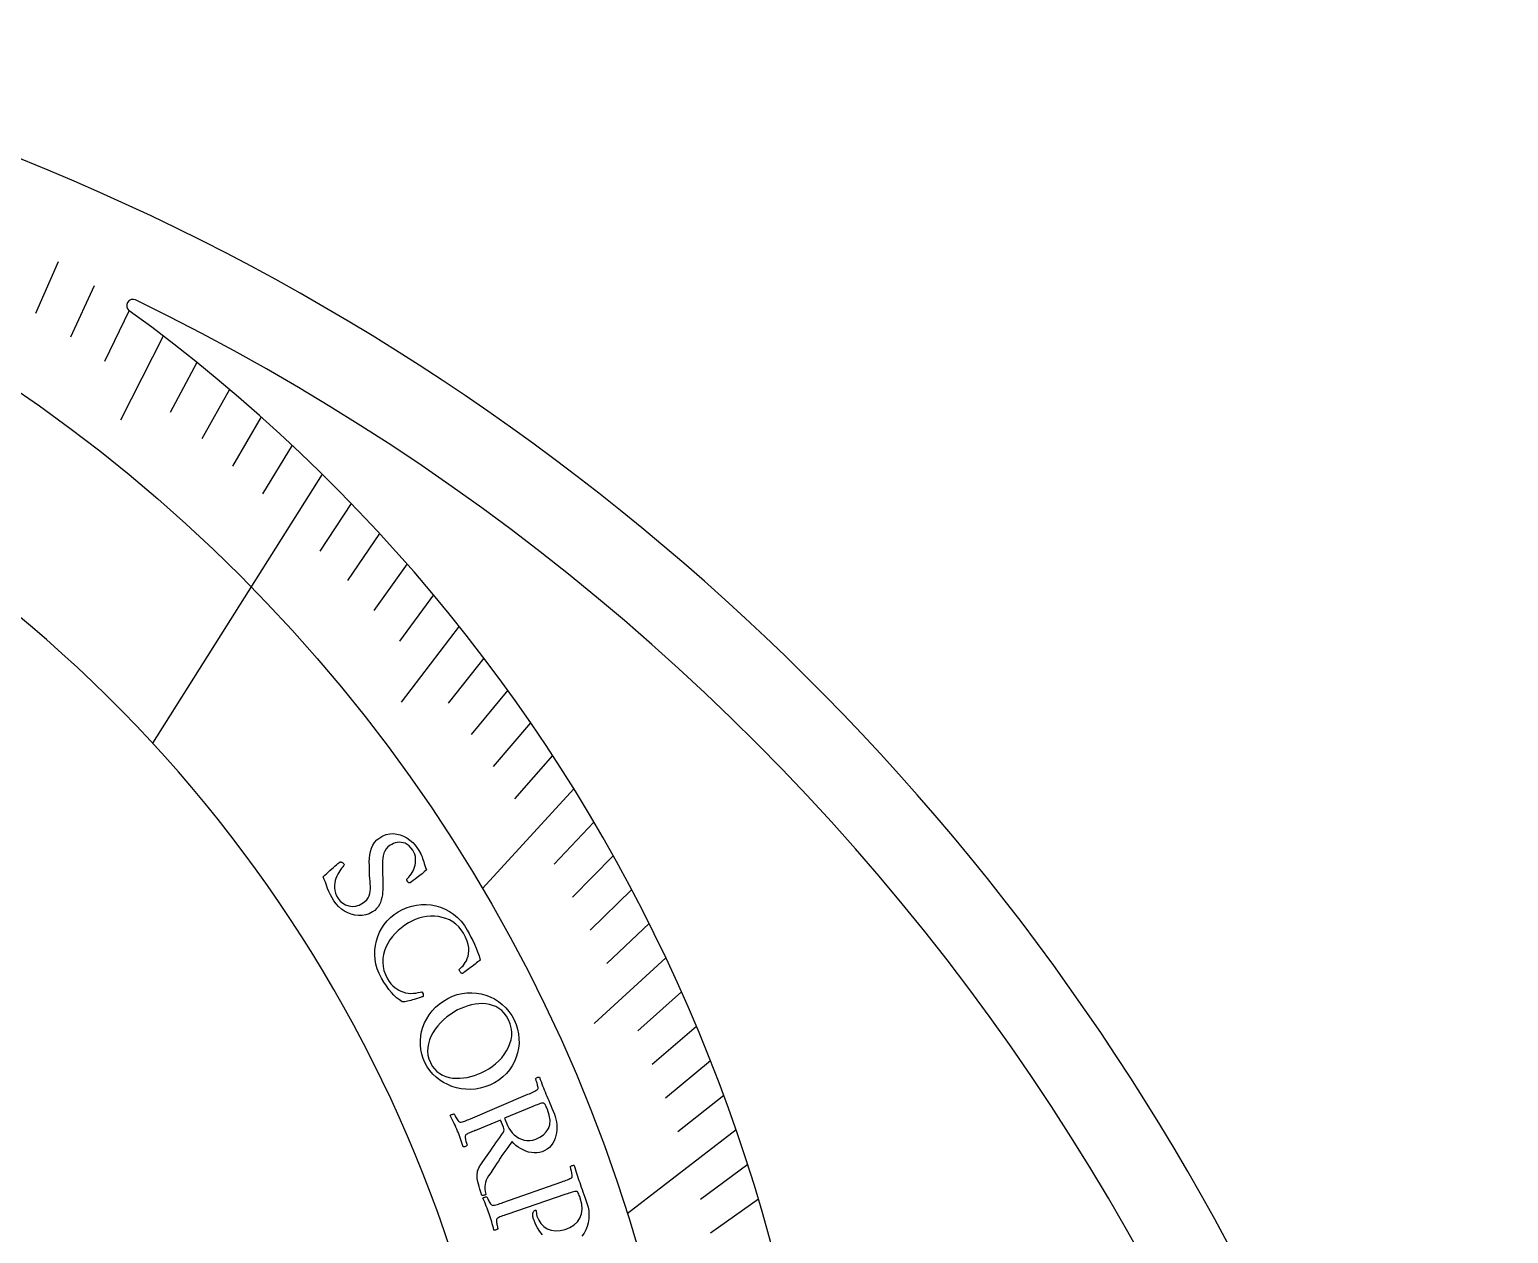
# Model space of a CAD drawing. Header units: millimetres. Extents: x -94 to 94, y -94 to 94.
# Drawn here: x 35.7 to 94.5, y 44.9 to 92.8 of the extents above; entities that cross this region are included whole.
import ezdxf

# ---------------------------------------------------------------- set-up
doc = ezdxf.new("R2010")
doc.units = ezdxf.units.MM
for name, color, linetype in [('CUT_INNER', 6, 'Continuous'), ('CUT_OUTER', 1, 'Continuous'), ('ENGRAVE', 7, 'Continuous'), ('ENGRAVE_FINE', 8, 'Continuous'), ('TEXT', 5, 'Continuous')]:
    doc.layers.add(name, color=color, linetype=linetype)

msp = doc.modelspace()

# ---------------------------------------------------------------- linework, layer by layer
at = {"layer": 'CUT_INNER'}
for centre, radius, start, end in [((39.804, 81.823), 0.25, 64.16016, 233.96484), ((0.001, 0), 91.24, 5.97589, 64.05981), ((0.002, 27.005), 67.494, 354.82048, 54.01817), ((0.001, 27.004), 55.21, 359.29739, 54.00519)]:
    msp.add_arc(centre, radius, start, end, dxfattribs=at)
at = {"layer": 'CUT_OUTER'}
msp.add_arc((0, 0), 94.5, 352.96921, 79.10203, dxfattribs=at)
at = {"layer": 'ENGRAVE'}
for points in [[(47.327, 75.127), (40.589, 64.431)], [(57.334, 62.621), (53.703, 58.655)], [(63.792, 49.057), (59.459, 45.725)]]:
    msp.add_lwpolyline(points, dxfattribs=at)
msp.add_circle((0, 27.004), 62.336, dxfattribs=at)
at = {"layer": 'ENGRAVE_FINE'}
for points in [[(36.838, 83.561), (35.933, 81.51)], [(38.261, 82.608), (37.318, 80.572)], [(39.653, 81.624), (38.671, 79.603)], [(41.014, 80.609), (39.313, 77.266)], [(42.343, 79.566), (41.285, 77.577)], [(43.64, 78.495), (42.544, 76.523)], [(44.903, 77.397), (43.769, 75.443)], [(46.132, 76.274), (44.962, 74.338)], [(48.488, 73.957), (47.244, 72.06)], [(49.613, 72.767), (48.334, 70.89)], [(50.704, 71.556), (49.388, 69.699)], [(51.758, 70.326), (50.408, 68.491)], [(52.777, 69.079), (50.467, 66.054)], [(53.761, 67.815), (52.341, 66.024)], [(54.708, 66.536), (53.254, 64.768)], [(55.619, 65.243), (54.132, 63.499)], [(56.494, 63.938), (54.974, 62.217)], [(58.137, 61.294), (56.552, 59.622)], [(58.905, 59.957), (57.288, 58.311)], [(59.638, 58.612), (57.99, 56.992)], [(60.335, 57.26), (58.656, 55.667)], [(60.997, 55.902), (58.145, 53.289)], [(61.624, 54.539), (59.886, 53.001)], [(62.217, 53.172), (60.449, 51.662)], [(62.775, 51.802), (60.979, 50.32)], [(63.3, 50.43), (61.476, 48.977)], [(64.25, 47.683), (62.371, 46.289)], [(64.676, 46.31), (62.771, 44.946)]]:
    msp.add_lwpolyline(points, dxfattribs=at)
at = {"layer": 'TEXT'}
for points in [[(51.12, 60.248), (51.169, 60.17), (51.212, 60.097), (51.248, 60.03), (51.277, 59.968), (51.302, 59.907), (51.326, 59.846), (51.349, 59.782), (51.37, 59.717), (51.392, 59.647), (51.418, 59.57), (51.446, 59.485), (51.477, 59.392), (51.391, 59.316), (51.301, 59.241), (51.209, 59.167), (51.114, 59.094), (51.023, 59.025), (50.945, 58.967), (50.878, 58.918), (50.824, 58.879), (50.812, 58.872), (50.798, 58.872), (50.782, 58.878), (50.763, 58.892), (50.745, 58.908), (50.73, 58.923), (50.718, 58.938), (50.708, 58.951), (50.699, 58.969), (50.693, 58.987), (50.691, 59.004), (50.692, 59.021), (50.735, 59.058), (50.777, 59.103), (50.821, 59.156), (50.864, 59.216), (50.906, 59.283), (50.943, 59.353), (50.976, 59.427), (51.004, 59.506), (51.026, 59.587), (51.041, 59.671), (51.048, 59.755), (51.047, 59.842), (51.036, 59.928), (51.013, 60.013), (50.979, 60.096), (50.932, 60.178), (50.862, 60.273), (50.789, 60.349), (50.713, 60.408), (50.633, 60.449), (50.552, 60.474), (50.472, 60.488), (50.392, 60.49), (50.312, 60.481), (50.236, 60.462), (50.164, 60.438), (50.098, 60.407), (50.036, 60.371), (49.948, 60.303), (49.877, 60.227), (49.822, 60.143), (49.784, 60.052), (49.758, 59.955), (49.74, 59.854), (49.731, 59.748), (49.73, 59.637), (49.732, 59.525), (49.734, 59.411), (49.735, 59.297), (49.736, 59.182), (49.738, 59.094), (49.74, 59.003), (49.742, 58.907), (49.744, 58.807), (49.744, 58.704), (49.741, 58.601), (49.734, 58.498), (49.724, 58.395), (49.708, 58.293), (49.683, 58.196), (49.651, 58.102), (49.61, 58.012), (49.559, 57.928), (49.497, 57.852), (49.423, 57.784), (49.338, 57.723), (49.203, 57.652), (49.063, 57.603), (48.921, 57.578), (48.774, 57.576), (48.629, 57.595), (48.488, 57.63), (48.352, 57.683), (48.22, 57.753), (48.096, 57.837), (47.985, 57.934), (47.885, 58.042), (47.796, 58.163), (47.722, 58.284), (47.656, 58.406), (47.598, 58.532), (47.548, 58.659), (47.502, 58.784), (47.457, 58.901), (47.414, 59.011), (47.371, 59.114), (47.434, 59.177), (47.5, 59.241), (47.569, 59.306), (47.642, 59.371), (47.713, 59.435), (47.781, 59.494), (47.844, 59.549), (47.904, 59.599), (47.956, 59.642), (47.997, 59.676), (48.028, 59.7), (48.048, 59.715), (48.068, 59.711), (48.088, 59.704), (48.108, 59.697), (48.128, 59.687), (48.146, 59.676), (48.163, 59.663), (48.177, 59.649), (48.19, 59.633), (48.201, 59.611), (48.203, 59.589), (48.197, 59.569), (48.182, 59.548), (48.151, 59.514), (48.116, 59.47), (48.077, 59.419), (48.034, 59.359), (47.991, 59.292), (47.95, 59.219), (47.912, 59.14), (47.877, 59.055), (47.848, 58.965), (47.828, 58.872), (47.818, 58.776), (47.818, 58.677), (47.83, 58.575), (47.859, 58.472), (47.905, 58.367), (47.967, 58.26), (48.049, 58.155), (48.146, 58.07), (48.258, 58.004), (48.385, 57.959), (48.52, 57.938), (48.657, 57.95), (48.797, 57.992), (48.939, 58.067), (49.033, 58.135), (49.108, 58.207), (49.164, 58.283), (49.201, 58.364), (49.225, 58.45), (49.241, 58.54), (49.248, 58.635), (49.247, 58.734), (49.241, 58.837), (49.235, 58.944), (49.227, 59.055), (49.219, 59.169), (49.214, 59.3), (49.21, 59.434), (49.208, 59.571), (49.206, 59.712), (49.212, 59.853), (49.227, 59.99), (49.254, 60.124), (49.291, 60.254), (49.344, 60.376), (49.416, 60.486), (49.507, 60.585), (49.618, 60.673), (49.747, 60.748), (49.88, 60.8), (50.017, 60.829), (50.158, 60.834), (50.298, 60.819), (50.435, 60.785), (50.569, 60.733), (50.698, 60.663), (50.82, 60.578), (50.931, 60.48), (51.031, 60.37), (51.12, 60.248)], [(53.102, 56.994), (53.174, 56.861), (53.246, 56.724), (53.316, 56.583), (53.386, 56.436), (53.452, 56.285), (53.512, 56.13), (53.568, 55.971), (53.619, 55.809), (53.613, 55.804), (53.594, 55.79), (53.564, 55.766), (53.522, 55.732), (53.471, 55.692), (53.416, 55.65), (53.356, 55.604), (53.292, 55.556), (53.227, 55.508), (53.166, 55.462), (53.107, 55.417), (53.052, 55.375), (53.003, 55.339), (52.966, 55.311), (52.939, 55.292), (52.923, 55.282), (52.913, 55.276), (52.899, 55.276), (52.883, 55.282), (52.864, 55.292), (52.844, 55.306), (52.827, 55.323), (52.812, 55.341), (52.799, 55.362), (52.791, 55.38), (52.785, 55.399), (52.781, 55.417), (52.78, 55.435), (52.809, 55.46), (52.844, 55.493), (52.884, 55.533), (52.931, 55.582), (52.978, 55.639), (53.023, 55.705), (53.064, 55.78), (53.102, 55.864), (53.133, 55.957), (53.152, 56.059), (53.16, 56.171), (53.156, 56.292), (53.136, 56.422), (53.095, 56.563), (53.034, 56.713), (52.951, 56.873), (52.863, 57.011), (52.762, 57.133), (52.649, 57.239), (52.523, 57.329), (52.389, 57.403), (52.249, 57.462), (52.102, 57.505), (51.95, 57.534), (51.794, 57.548), (51.639, 57.549), (51.484, 57.536), (51.33, 57.509), (51.178, 57.47), (51.032, 57.42), (50.893, 57.358), (50.76, 57.286), (50.618, 57.195), (50.483, 57.094), (50.356, 56.984), (50.236, 56.866), (50.125, 56.739), (50.027, 56.607), (49.941, 56.469), (49.868, 56.325), (49.81, 56.176), (49.769, 56.024), (49.745, 55.869), (49.738, 55.71), (49.75, 55.55), (49.786, 55.389), (49.843, 55.228), (49.924, 55.065), (49.99, 54.957), (50.061, 54.863), (50.136, 54.782), (50.214, 54.715), (50.295, 54.658), (50.375, 54.61), (50.455, 54.57), (50.535, 54.539), (50.642, 54.507), (50.748, 54.488), (50.853, 54.48), (50.956, 54.486), (51.053, 54.498), (51.144, 54.513), (51.225, 54.53), (51.299, 54.549), (51.324, 54.506), (51.34, 54.461), (51.346, 54.414), (51.344, 54.364), (51.321, 54.353), (51.287, 54.34), (51.242, 54.323), (51.188, 54.304), (51.126, 54.284), (51.062, 54.264), (50.995, 54.242), (50.925, 54.221), (50.856, 54.201), (50.789, 54.184), (50.727, 54.169), (50.667, 54.156), (50.614, 54.147), (50.57, 54.143), (50.535, 54.142), (50.511, 54.146), (50.399, 54.223), (50.291, 54.311), (50.186, 54.41), (50.084, 54.519), (49.984, 54.641), (49.886, 54.778), (49.787, 54.928), (49.689, 55.094), (49.596, 55.277), (49.523, 55.462), (49.47, 55.649), (49.437, 55.837), (49.423, 56.025), (49.427, 56.21), (49.448, 56.392), (49.487, 56.571), (49.543, 56.745), (49.614, 56.912), (49.7, 57.072), (49.802, 57.224), (49.919, 57.366), (50.049, 57.497), (50.193, 57.616), (50.351, 57.722), (50.528, 57.82), (50.71, 57.898), (50.895, 57.956), (51.086, 57.996), (51.278, 58.016), (51.469, 58.018), (51.66, 58.001), (51.85, 57.965), (52.036, 57.911), (52.216, 57.837), (52.389, 57.743), (52.555, 57.63), (52.711, 57.498), (52.854, 57.348), (52.985, 57.18), (53.102, 56.994)], [(54.96, 53.434), (55.038, 53.251), (55.097, 53.065), (55.136, 52.876), (55.157, 52.685), (55.158, 52.495), (55.141, 52.307), (55.104, 52.124), (55.049, 51.944), (54.976, 51.77), (54.886, 51.604), (54.779, 51.447), (54.654, 51.299), (54.513, 51.162), (54.356, 51.039), (54.182, 50.931), (53.991, 50.836), (53.803, 50.764), (53.614, 50.711), (53.423, 50.679), (53.231, 50.666), (53.041, 50.672), (52.854, 50.694), (52.672, 50.732), (52.493, 50.786), (52.322, 50.855), (52.159, 50.939), (52.006, 51.038), (51.862, 51.151), (51.729, 51.277), (51.611, 51.416), (51.508, 51.567), (51.419, 51.732), (51.347, 51.901), (51.292, 52.074), (51.255, 52.251), (51.236, 52.431), (51.234, 52.612), (51.25, 52.791), (51.283, 52.968), (51.334, 53.143), (51.402, 53.314), (51.486, 53.478), (51.587, 53.636), (51.704, 53.788), (51.837, 53.931), (51.987, 54.061), (52.152, 54.179), (52.334, 54.284), (52.517, 54.369), (52.703, 54.434), (52.892, 54.479), (53.084, 54.503), (53.276, 54.508), (53.465, 54.496), (53.651, 54.465), (53.834, 54.416), (54.011, 54.349), (54.18, 54.265), (54.34, 54.165), (54.492, 54.047), (54.632, 53.914), (54.756, 53.767), (54.866, 53.608), (54.96, 53.434)], [(54.745, 53.428), (54.666, 53.572), (54.574, 53.697), (54.472, 53.802), (54.359, 53.887), (54.237, 53.956), (54.11, 54.008), (53.978, 54.045), (53.841, 54.067), (53.7, 54.075), (53.558, 54.071), (53.414, 54.054), (53.269, 54.026), (53.125, 53.987), (52.986, 53.94), (52.85, 53.886), (52.718, 53.824), (52.57, 53.742), (52.427, 53.65), (52.29, 53.548), (52.159, 53.435), (52.035, 53.315), (51.924, 53.189), (51.823, 53.057), (51.733, 52.919), (51.658, 52.776), (51.599, 52.631), (51.556, 52.484), (51.529, 52.334), (51.522, 52.183), (51.537, 52.033), (51.575, 51.883), (51.636, 51.732), (51.711, 51.596), (51.797, 51.479), (51.894, 51.379), (52.003, 51.297), (52.121, 51.232), (52.245, 51.18), (52.376, 51.143), (52.514, 51.119), (52.657, 51.109), (52.801, 51.11), (52.946, 51.122), (53.094, 51.146), (53.24, 51.18), (53.382, 51.221), (53.521, 51.269), (53.655, 51.326), (53.807, 51.401), (53.953, 51.486), (54.093, 51.582), (54.228, 51.689), (54.354, 51.804), (54.469, 51.928), (54.571, 52.059), (54.662, 52.197), (54.739, 52.341), (54.798, 52.489), (54.84, 52.64), (54.866, 52.795), (54.871, 52.952), (54.852, 53.11), (54.811, 53.269), (54.745, 53.428)], [(56.565, 49.687), (56.599, 49.59), (56.627, 49.488), (56.647, 49.381), (56.66, 49.27), (56.665, 49.157), (56.661, 49.046), (56.649, 48.937), (56.628, 48.828), (56.597, 48.723), (56.556, 48.624), (56.504, 48.53), (56.441, 48.442), (56.367, 48.362), (56.281, 48.293), (56.183, 48.233), (56.072, 48.184), (55.973, 48.155), (55.87, 48.139), (55.763, 48.139), (55.652, 48.152), (55.54, 48.178), (55.431, 48.213), (55.325, 48.258), (55.221, 48.312), (55.123, 48.374), (55.034, 48.441), (54.954, 48.513), (54.883, 48.591), (54.795, 48.473), (54.711, 48.359), (54.63, 48.248), (54.555, 48.141), (54.481, 48.035), (54.408, 47.928), (54.336, 47.82), (54.265, 47.711), (54.192, 47.598), (54.115, 47.48), (54.034, 47.355), (53.949, 47.225), (53.898, 47.139), (53.858, 47.054), (53.828, 46.97), (53.809, 46.888), (53.8, 46.802), (53.803, 46.709), (53.818, 46.608), (53.843, 46.499), (53.833, 46.485), (53.816, 46.473), (53.793, 46.464), (53.763, 46.457), (53.734, 46.453), (53.711, 46.449), (53.695, 46.448), (53.685, 46.447), (53.639, 46.577), (53.6, 46.695), (53.567, 46.803), (53.541, 46.901), (53.52, 46.987), (53.505, 47.062), (53.495, 47.126), (53.491, 47.178), (53.492, 47.213), (53.495, 47.254), (53.498, 47.303), (53.502, 47.357), (53.512, 47.417), (53.531, 47.479), (53.56, 47.545), (53.599, 47.613), (53.618, 47.644), (53.646, 47.685), (53.681, 47.737), (53.724, 47.8), (53.773, 47.872), (53.828, 47.951), (53.888, 48.037), (53.953, 48.13), (54.022, 48.228), (54.092, 48.33), (54.165, 48.435), (54.24, 48.543), (54.316, 48.653), (54.391, 48.761), (54.466, 48.867), (54.539, 48.972), (54.557, 49.011), (54.563, 49.056), (54.557, 49.108), (54.538, 49.166), (54.422, 49.45), (53.422, 49.037), (53.413, 49.034), (53.405, 49.03), (53.397, 49.027), (53.389, 49.023), (53.38, 49.02), (53.372, 49.017), (53.364, 49.013), (53.356, 49.01), (53.305, 48.989), (53.256, 48.968), (53.211, 48.948), (53.167, 48.929), (53.127, 48.91), (53.092, 48.891), (53.061, 48.872), (53.035, 48.852), (53.025, 48.837), (53.02, 48.814), (53.019, 48.784), (53.021, 48.745), (53.027, 48.703), (53.035, 48.659), (53.045, 48.615), (53.057, 48.57), (53.07, 48.529), (53.081, 48.495), (53.09, 48.468), (53.097, 48.448), (53.087, 48.435), (53.072, 48.423), (53.052, 48.41), (53.028, 48.398), (53.002, 48.388), (52.979, 48.382), (52.96, 48.382), (52.943, 48.386), (52.916, 48.468), (52.889, 48.548), (52.862, 48.627), (52.836, 48.704), (52.809, 48.78), (52.78, 48.857), (52.75, 48.934), (52.718, 49.012), (52.686, 49.087), (52.652, 49.163), (52.617, 49.239), (52.581, 49.315), (52.543, 49.391), (52.505, 49.468), (52.466, 49.545), (52.426, 49.623), (52.435, 49.638), (52.45, 49.651), (52.469, 49.663), (52.494, 49.675), (52.521, 49.683), (52.543, 49.688), (52.563, 49.69), (52.579, 49.689), (52.588, 49.669), (52.601, 49.644), (52.617, 49.612), (52.638, 49.574), (52.661, 49.534), (52.685, 49.495), (52.711, 49.458), (52.738, 49.423), (52.764, 49.393), (52.787, 49.373), (52.806, 49.362), (52.823, 49.36), (52.862, 49.365), (52.905, 49.375), (52.952, 49.389), (53.003, 49.408), (53.056, 49.429), (53.112, 49.451), (53.169, 49.475), (53.228, 49.5), (55.509, 50.471), (55.569, 50.496), (55.626, 50.521), (55.682, 50.545), (55.735, 50.569), (55.785, 50.593), (55.828, 50.618), (55.866, 50.643), (55.897, 50.668), (55.909, 50.682), (55.915, 50.705), (55.915, 50.737), (55.909, 50.777), (55.898, 50.822), (55.887, 50.868), (55.874, 50.913), (55.86, 50.959), (55.846, 51.001), (55.834, 51.036), (55.824, 51.064), (55.816, 51.085), (55.825, 51.098), (55.84, 51.112), (55.859, 51.125), (55.883, 51.138), (55.909, 51.149), (55.931, 51.154), (55.951, 51.155), (55.968, 51.151), (56.002, 51.065), (56.035, 50.979), (56.067, 50.894), (56.098, 50.81), (56.129, 50.727), (56.16, 50.645), (56.193, 50.564), (56.226, 50.483), (56.262, 50.398), (56.299, 50.311), (56.339, 50.22), (56.38, 50.126), (56.424, 50.027), (56.469, 49.921), (56.516, 49.808), (56.565, 49.687)], [(55.823, 48.685), (55.987, 48.763), (56.126, 48.86), (56.24, 48.975), (56.327, 49.109), (56.381, 49.264), (56.392, 49.442), (56.361, 49.642), (56.288, 49.864), (56.276, 49.893), (56.26, 49.928), (56.241, 49.971), (56.218, 50.02), (56.194, 50.065), (56.17, 50.098), (56.147, 50.118), (56.124, 50.125), (56.091, 50.123), (56.05, 50.115), (56.001, 50.101), (55.946, 50.081), (55.886, 50.058), (55.826, 50.035), (55.766, 50.01), (55.705, 49.986), (54.587, 49.517), (54.705, 49.227), (54.754, 49.125), (54.813, 49.03), (54.884, 48.941), (54.965, 48.86), (55.055, 48.789), (55.151, 48.73), (55.253, 48.683), (55.361, 48.649), (55.474, 48.63), (55.588, 48.63), (55.705, 48.648), (55.823, 48.685)]]:
    msp.add_lwpolyline(points, close=True, dxfattribs=at)
msp.add_lwpolyline([(56.088, 44.892), (55.981, 45.017), (55.888, 45.158), (55.808, 45.316), (55.741, 45.49), (55.733, 45.514), (55.726, 45.543), (55.719, 45.576), (55.712, 45.613), (55.707, 45.65), (55.704, 45.684), (55.704, 45.716), (55.706, 45.744), (55.711, 45.753), (55.717, 45.766), (55.724, 45.783), (55.733, 45.803), (55.745, 45.824), (55.76, 45.841), (55.78, 45.855), (55.803, 45.865), (55.818, 45.868), (55.83, 45.866), (55.837, 45.859), (55.841, 45.846), (55.843, 45.821), (55.845, 45.795), (55.847, 45.768), (55.848, 45.741), (55.851, 45.712), (55.856, 45.683), (55.863, 45.653), (55.872, 45.622), (55.94, 45.465), (56.03, 45.33), (56.144, 45.218), (56.281, 45.128), (56.437, 45.067), (56.608, 45.042), (56.792, 45.053), (56.992, 45.101), (57.184, 45.178), (57.346, 45.277), (57.478, 45.4), (57.58, 45.546), (57.646, 45.714), (57.67, 45.903), (57.653, 46.111), (57.594, 46.34), (57.584, 46.369), (57.57, 46.406), (57.554, 46.449), (57.534, 46.499), (57.513, 46.546), (57.491, 46.58), (57.468, 46.602), (57.446, 46.61), (57.413, 46.61), (57.372, 46.605), (57.322, 46.594), (57.265, 46.578), (57.204, 46.558), (57.143, 46.538), (57.081, 46.518), (57.02, 46.497), (54.68, 45.697), (54.619, 45.676), (54.561, 45.656), (54.504, 45.636), (54.45, 45.616), (54.4, 45.596), (54.356, 45.575), (54.317, 45.553), (54.284, 45.531), (54.274, 45.517), (54.267, 45.494), (54.264, 45.464), (54.264, 45.425), (54.267, 45.382), (54.272, 45.339), (54.279, 45.295), (54.288, 45.251), (54.298, 45.21), (54.306, 45.176), (54.313, 45.149), (54.32, 45.129), (54.309, 45.117), (54.293, 45.106), (54.273, 45.094), (54.247, 45.084), (54.221, 45.075), (54.198, 45.071), (54.178, 45.072), (54.162, 45.077), (54.14, 45.16), (54.118, 45.242), (54.096, 45.323), (54.074, 45.401), (54.052, 45.478), (54.028, 45.557), (54.003, 45.636), (53.976, 45.715), (53.948, 45.792), (53.92, 45.87), (53.89, 45.947), (53.858, 46.023), (53.826, 46.101), (53.793, 46.179), (53.759, 46.258), (53.724, 46.338), (53.734, 46.352), (53.749, 46.365), (53.77, 46.376), (53.796, 46.385), (53.822, 46.392), (53.846, 46.396), (53.865, 46.397), (53.881, 46.394), (53.889, 46.375), (53.9, 46.349), (53.914, 46.317), (53.932, 46.279), (53.952, 46.238), (53.974, 46.199), (53.997, 46.161), (54.022, 46.124), (54.045, 46.093), (54.067, 46.072), (54.086, 46.059), (54.102, 46.057), (54.142, 46.06), (54.185, 46.067), (54.233, 46.078), (54.285, 46.093), (54.339, 46.111), (54.396, 46.13), (54.455, 46.15), (54.516, 46.171), (56.854, 46.993), (56.915, 47.015), (56.974, 47.036), (57.031, 47.057), (57.086, 47.078), (57.137, 47.099), (57.182, 47.121), (57.221, 47.143), (57.253, 47.166), (57.266, 47.18), (57.274, 47.202), (57.275, 47.234), (57.272, 47.275), (57.264, 47.32), (57.256, 47.366), (57.246, 47.413), (57.234, 47.459), (57.223, 47.502), (57.213, 47.538), (57.205, 47.567), (57.198, 47.588), (57.208, 47.6), (57.224, 47.613), (57.244, 47.625), (57.269, 47.636), (57.295, 47.646), (57.318, 47.65), (57.337, 47.649), (57.354, 47.644), (57.383, 47.556), (57.41, 47.468), (57.437, 47.382), (57.463, 47.296), (57.488, 47.212), (57.515, 47.127), (57.542, 47.044), (57.57, 46.962), (57.601, 46.875), (57.633, 46.785), (57.667, 46.692), (57.702, 46.596), (57.739, 46.494), (57.778, 46.386), (57.818, 46.27), (57.859, 46.146), (57.902, 45.992), (57.929, 45.836), (57.94, 45.679), (57.934, 45.52), (57.913, 45.366), (57.873, 45.219), (57.816, 45.082), (57.742, 44.953), (57.65, 44.839)], dxfattribs=at)

doc.saveas('drawing.dxf')
